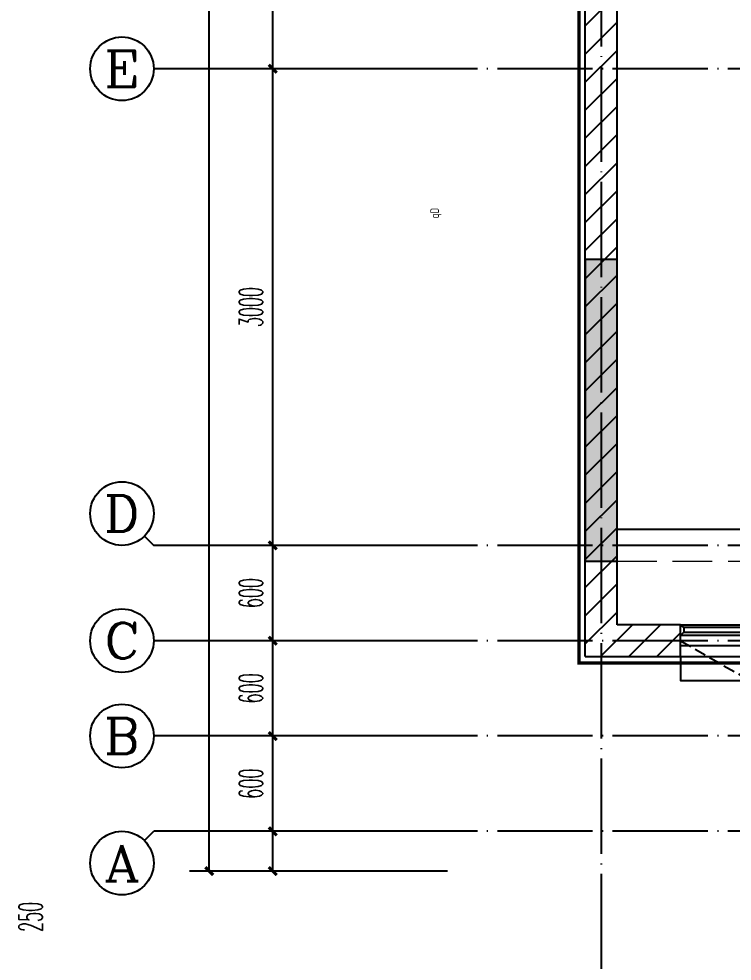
# Model space of a CAD drawing. Extents: x 27938 to 1507990, y 110129 to 923079.
# Drawn here: x 1197595 to 1202089, y 580007 to 585938 of the extents above; entities that cross this region are included whole.
import ezdxf
from ezdxf.enums import TextEntityAlignment as Align

# ---------------------------------------------------------------- set-up
doc = ezdxf.new("R2010")
doc.units = 0
doc.header["$LTSCALE"] = 1000
doc.header["$MEASUREMENT"] = 0
doc.linetypes.add('DASH', pattern=[0.35, 0.25, -0.1])
doc.linetypes.add('DOTE', pattern=[2.42, 2, -0.2, 0.02, -0.2])
for name, color, linetype in [('----建筑底图', 8, 'Continuous'), ('3-栏杆1', 135, 'Continuous'), ('3.5方案汇报，与郭总、侯月琴确定户型_t8$0$2020.03.04 -1安徽标准化洋房户型(UA）_t8_t8$0$看线', 154, 'Continuous'), ('AXIS', 3, 'Continuous'), ('AXIS_TEXT', 7, 'Continuous'), ('COLUMN', 9, 'Continuous'), ('DOTE', 1, 'Continuous'), ('PUB_HATCH', 8, 'Continuous'), ('PUB_TEXT', 4, 'Continuous'), ('WALL', 9, 'Continuous'), ('WINDOW', 4, 'Continuous'), ('WINDOW_TEXT', 7, 'Continuous'), ('看线', 251, 'Continuous')]:
    doc.layers.add(name, color=color, linetype=linetype)
doc.layers.add('S-L主梁线', color=4, linetype='DASH', plot=False)
doc.styles.add('_TCH_AXIS', font='COMPLEX', dxfattribs={"bigfont": 'GBCBIG'})
doc.styles.add('_TCH_DIM_T3', font='SIMPLEX.shx', dxfattribs={"width": 0.494118, "bigfont": 'GBCBIG.shx'})
doc.styles.add('_TCH_WINDOW', font='SIMPLEX.shx', dxfattribs={"width": 0.7, "height": 3.5, "bigfont": 'GBCBIG.shx'})
doc.styles.add('COMPLEX', font='COMPLEX')
doc.styles.add('房间名称', font='TSSDENG', dxfattribs={"width": 0.8, "bigfont": 'HZTXT'})
doc.dimstyles.new('_TCH_ARCH&&50', dxfattribs={"dimtxt": 148.75, "dimasz": 50, "dimexe": 125, "dimexo": 150, "dimgap": 63.125, "dimtad": 1, "dimdec": 0, "dimzin": 0, "dimdsep": 46, "dimtxsty": '_TCH_DIM_T3', "dimblk": 'ARCHTICK', "dimcen": 0.09, "dimclrt": 4, "dimazin": 2, "dimtfac": 1, "dimtdec": 0, "dimtix": 1, "dimtmove": 2, "dimatfit": 3, "dimfxl": 100, "dimtolj": 1, "dimtzin": 0, "dimarcsym": 0})
pattern_1 = [(45, (0, 89.76), (-88.3884, 88.3884), [])]

# ---------------------------------------------------------------- blocks, each defined once
blk = doc.blocks.new('GFDGFSDFGD')
at = {"layer": 'PUB_HATCH'}
blk.add_hatch(color=256, dxfattribs=at).paths.add_polyline_path([(420516.6, 367423.7), (420516.6, 365523.7), (420716.6, 365523.7), (420716.6, 367423.7)])
at = {"layer": 'COLUMN', "color": 6}
for p, q in [((420516.6, 367423.7), (420516.6, 365523.7)), ((420716.6, 367423.7), (420516.6, 367423.7)), ((420716.6, 365523.7), (420716.6, 367423.7)), ((420516.6, 365523.7), (420716.6, 365523.7))]:
    blk.add_line(p, q, dxfattribs=at)
blk = doc.blocks.new('$WINLIB2D$00000001')
at = {"color": 0}
for points in [[(-0.5, 0.5), (-0.5, -0.5)], [(-0.5, 0.5), (0.5, 0.5)], [(0.5, -0.5), (0.5, 0.5)], [(0.5, 0.1667), (-0.5, 0.1667)], [(0.5, -0.1667), (-0.5, -0.1667)], [(-0.5, -0.5), (0.5, -0.5)]]:
    blk.add_lwpolyline(points, dxfattribs=at)
blk = doc.blocks.new('_ArchTick')
at = {"color": 0, "linetype": 'ByBlock', "const_width": 0.4}
blk.add_lwpolyline([(-0.5, -0.5), (0.5, 0.5)], dxfattribs=at)
blk = doc.blocks.new('*D1164')
at = {"layer": 'AXIS', "color": 0, "lineweight": -2}
for p, q in [((-25968.8, -13060.1), (-27593.8, -13060.1)), ((-27468.8, -25960.1), (-27468.8, -13060.1)), ((-25968.8, -25960.1), (-27593.8, -25960.1))]:
    blk.add_line(p, q, dxfattribs=at)
at = {"layer": 'Defpoints', "color": 0}
for p in [(-27468.8, -13060.1), (-25818.8, -13060.1), (-25818.8, -25960.1)]:
    blk.add_point(p, dxfattribs=at)
at = {"layer": 'AXIS', "color": 0, "lineweight": -2, "xscale": 50, "yscale": 50, "zscale": 50}
for p, rotation in [((-27468.8, -13060.1), 90), ((-27468.8, -25960.1), 270)]:
    blk.add_blockref('_ArchTick', p, dxfattribs=dict(at, rotation=rotation))
at = {"layer": 'AXIS', "color": 4, "insert": (-27606.3, -19510.1), "char_height": 148.75, "attachment_point": 5, "rotation": 90, "style": '_TCH_DIM_T3'}
blk.add_mtext('\\A1;12900', dxfattribs=at)
blk = doc.blocks.new('*D1165')
at = {"layer": 'AXIS', "color": 0, "lineweight": -2}
for p, q in [((-25968.8, -25710.1), (-27193.8, -25710.1)), ((-27068.8, -25960.1), (-27068.8, -25710.1)), ((-25968.8, -25960.1), (-27193.8, -25960.1))]:
    blk.add_line(p, q, dxfattribs=at)
at = {"layer": 'Defpoints', "color": 0}
for p in [(-27068.8, -25710.1), (-25818.8, -25710.1), (-25818.8, -25960.1)]:
    blk.add_point(p, dxfattribs=at)
at = {"layer": 'AXIS', "color": 0, "lineweight": -2, "xscale": 50, "yscale": 50, "zscale": 50}
for p, rotation in [((-27068.8, -25710.1), 90), ((-27068.8, -25960.1), 270)]:
    blk.add_blockref('_ArchTick', p, dxfattribs=dict(at, rotation=rotation))
at = {"layer": 'AXIS', "color": 4, "insert": (-28593.8, -26249.1), "char_height": 148.75, "attachment_point": 5, "rotation": 90, "style": '_TCH_DIM_T3'}
blk.add_mtext('\\A1;250', dxfattribs=at)
blk = doc.blocks.new('*D1166')
at = {"layer": 'AXIS', "color": 0, "lineweight": -2}
for p, q in [((-25968.8, -25110.1), (-27193.8, -25110.1)), ((-27068.8, -25710.1), (-27068.8, -25110.1)), ((-25968.8, -25710.1), (-27193.8, -25710.1))]:
    blk.add_line(p, q, dxfattribs=at)
at = {"layer": 'Defpoints', "color": 0}
for p in [(-27068.8, -25110.1), (-25818.8, -25110.1), (-25818.8, -25710.1)]:
    blk.add_point(p, dxfattribs=at)
at = {"layer": 'AXIS', "color": 0, "lineweight": -2, "xscale": 50, "yscale": 50, "zscale": 50}
for p, rotation in [((-27068.8, -25110.1), 90), ((-27068.8, -25710.1), 270)]:
    blk.add_blockref('_ArchTick', p, dxfattribs=dict(at, rotation=rotation))
at = {"layer": 'AXIS', "color": 4, "insert": (-27206.3, -25410.1), "char_height": 148.75, "attachment_point": 5, "rotation": 90, "style": '_TCH_DIM_T3'}
blk.add_mtext('\\A1;600', dxfattribs=at)
blk = doc.blocks.new('*D1167')
at = {"layer": 'AXIS', "color": 0, "lineweight": -2}
for p, q in [((-25968.8, -24510.1), (-27193.8, -24510.1)), ((-27068.8, -25110.1), (-27068.8, -24510.1)), ((-25968.8, -25110.1), (-27193.8, -25110.1))]:
    blk.add_line(p, q, dxfattribs=at)
at = {"layer": 'Defpoints', "color": 0}
for p in [(-27068.8, -24510.1), (-25818.8, -24510.1), (-25818.8, -25110.1)]:
    blk.add_point(p, dxfattribs=at)
at = {"layer": 'AXIS', "color": 0, "lineweight": -2, "xscale": 50, "yscale": 50, "zscale": 50}
for p, rotation in [((-27068.8, -24510.1), 90), ((-27068.8, -25110.1), 270)]:
    blk.add_blockref('_ArchTick', p, dxfattribs=dict(at, rotation=rotation))
at = {"layer": 'AXIS', "color": 4, "insert": (-27206.3, -24810.1), "char_height": 148.75, "attachment_point": 5, "rotation": 90, "style": '_TCH_DIM_T3'}
blk.add_mtext('\\A1;600', dxfattribs=at)
blk = doc.blocks.new('*D1168')
at = {"layer": 'AXIS', "color": 0, "lineweight": -2}
for p, q in [((-25968.8, -23910.1), (-27193.8, -23910.1)), ((-27068.8, -24510.1), (-27068.8, -23910.1)), ((-25968.8, -24510.1), (-27193.8, -24510.1))]:
    blk.add_line(p, q, dxfattribs=at)
at = {"layer": 'Defpoints', "color": 0}
for p in [(-27068.8, -23910.1), (-25818.8, -23910.1), (-25818.8, -24510.1)]:
    blk.add_point(p, dxfattribs=at)
at = {"layer": 'AXIS', "color": 0, "lineweight": -2, "xscale": 50, "yscale": 50, "zscale": 50}
for p, rotation in [((-27068.8, -23910.1), 90), ((-27068.8, -24510.1), 270)]:
    blk.add_blockref('_ArchTick', p, dxfattribs=dict(at, rotation=rotation))
at = {"layer": 'AXIS', "color": 4, "insert": (-27206.3, -24210.1), "char_height": 148.75, "attachment_point": 5, "rotation": 90, "style": '_TCH_DIM_T3'}
blk.add_mtext('\\A1;600', dxfattribs=at)
blk = doc.blocks.new('*D1169')
at = {"layer": 'AXIS', "color": 0, "lineweight": -2}
for p, q in [((-25968.8, -20910.1), (-27193.8, -20910.1)), ((-27068.8, -23910.1), (-27068.8, -20910.1)), ((-25968.8, -23910.1), (-27193.8, -23910.1))]:
    blk.add_line(p, q, dxfattribs=at)
at = {"layer": 'Defpoints', "color": 0}
for p in [(-27068.8, -20910.1), (-25818.8, -20910.1), (-25818.8, -23910.1)]:
    blk.add_point(p, dxfattribs=at)
at = {"layer": 'AXIS', "color": 0, "lineweight": -2, "xscale": 50, "yscale": 50, "zscale": 50}
for p, rotation in [((-27068.8, -20910.1), 90), ((-27068.8, -23910.1), 270)]:
    blk.add_blockref('_ArchTick', p, dxfattribs=dict(at, rotation=rotation))
at = {"layer": 'AXIS', "color": 4, "insert": (-27206.3, -22410.1), "char_height": 148.75, "attachment_point": 5, "rotation": 90, "style": '_TCH_DIM_T3'}
blk.add_mtext('\\A1;3000', dxfattribs=at)
blk = doc.blocks.new('*D1170')
at = {"layer": 'AXIS', "color": 0, "lineweight": -2}
for p, q in [((-25968.8, -19410.1), (-27193.8, -19410.1)), ((-27068.8, -20910.1), (-27068.8, -19410.1)), ((-25968.8, -20910.1), (-27193.8, -20910.1))]:
    blk.add_line(p, q, dxfattribs=at)
at = {"layer": 'Defpoints', "color": 0}
for p in [(-27068.8, -19410.1), (-25818.8, -19410.1), (-25818.8, -20910.1)]:
    blk.add_point(p, dxfattribs=at)
at = {"layer": 'AXIS', "color": 0, "lineweight": -2, "xscale": 50, "yscale": 50, "zscale": 50}
for p, rotation in [((-27068.8, -19410.1), 90), ((-27068.8, -20910.1), 270)]:
    blk.add_blockref('_ArchTick', p, dxfattribs=dict(at, rotation=rotation))
at = {"layer": 'AXIS', "color": 4, "insert": (-27206.3, -20160.1), "char_height": 148.75, "attachment_point": 5, "rotation": 90, "style": '_TCH_DIM_T3'}
blk.add_mtext('\\A1;1500', dxfattribs=at)
blk = doc.blocks.new('_AXISO')
blk.add_circle((0, 0), 0.5)
at = {"layer": 'AXIS_TEXT', "style": 'COMPLEX', "width": 1.041667}
blk.add_attdef('A', text='', height=0.56, dxfattribs=at).set_placement((-0.25, -0.28), (0.25, -0.28), align=Align.FIT)
blk = doc.blocks.new('A$C63B2058D')
at = {"layer": 'S-L主梁线', "color": 0, "linetype": 'ByBlock', "lineweight": 18}
for p, q in [((-11450, 1300), (-11450, -1550)), ((-11450, -3200), (-11450, -3800)), ((-11450, -3800), (-8750, -3800))]:
    blk.add_line(p, q, dxfattribs=at)
at = {"layer": 'S-L主梁线', "color": 0, "linetype": 'DASH', "lineweight": 18}
for p, q in [((-11250, -1550), (-11250, 1300)), ((-8750, -3000), (-11250, -3000)), ((-11250, -3200), (-8750, -3200)), ((-11250, -3600), (-11250, -3200)), ((-8750, -3600), (-11250, -3600))]:
    blk.add_line(p, q, dxfattribs=at)
blk = doc.blocks.new('A$C149A4CC3')
at = {"layer": 'PUB_HATCH'}
h = blk.add_hatch(dxfattribs=at)
h.set_pattern_fill('普通砖', color=256, scale=50, style=0)
h.set_pattern_definition(pattern_1)
h.paths.add_polyline_path([(-25100, -24610.1), (-24900, -24410.1), (-24900, -19510.1), (-24966.7, -19410.1), (-25100, -19410.1)])
h = blk.add_hatch(dxfattribs=at)
h.set_pattern_fill('普通砖', color=256, scale=50, style=0)
h.set_pattern_definition(pattern_1)
h.paths.add_polyline_path([(-25100, -24610.1), (-24500, -24610.1), (-24500, -24410.1), (-24900, -24410.1)])
at = {"color": 8, "linetype": 'DASH', "ltscale": 0.8, "const_width": 20}
blk.add_lwpolyline([(-23340, -16470.1), (-25140, -16470.1), (-25140, -24650.1), (-22160, -24650.1)], dxfattribs=at)
at = {"layer": '3-栏杆1', "color": 8}
for p, q in [((-24479.7, -24427.9), (-24500, -24410.1)), ((-24500, -24410.1), (-24479.7, -24427.9)), ((-22720.3, -24427.9), (-24479.7, -24427.9)), ((-24479.7, -24427.9), (-24479.7, -24457.2)), ((-24500, -24477), (-24479.7, -24457.2)), ((-24479.7, -24457.2), (-22720.3, -24457.2))]:
    blk.add_line(p, q, dxfattribs=at)
at = {"layer": '3.5方案汇报，与郭总、侯月琴确定户型_t8$0$2020.03.04 -1安徽标准化洋房户型(UA）_t8_t8$0$看线', "color": 8, "ltscale": 10}
blk.add_line((-22400, -23810.1), (-24900, -23810.1), dxfattribs=at)
at = {"layer": 'AXIS', "color": 8}
for p, q in [((-25818.8, -20910.1), (-27818.8, -20910.1)), ((-27877.3, -23851.5), (-27818.8, -23910.1)), ((-25818.8, -23910.1), (-27818.8, -23910.1)), ((-25818.8, -24510.1), (-27818.8, -24510.1)), ((-25818.8, -25110.1), (-27818.8, -25110.1)), ((-27877.3, -25768.7), (-27818.8, -25710.1)), ((-25818.8, -25710.1), (-27818.8, -25710.1))]:
    blk.add_line(p, q, dxfattribs=at)
at = {"layer": 'DOTE', "color": 169, "linetype": 'DOTE', "ltscale": 0.3}
for p, q in [((-25000, -11458), (-25000, -26899.5)), ((25039.9, -20910.1), (-25818.8, -20910.1)), ((25039.9, -23910.1), (-25818.8, -23910.1)), ((25039.9, -24510.1), (-25818.8, -24510.1)), ((25039.9, -25110.1), (-25818.8, -25110.1)), ((25039.9, -25710.1), (-25818.8, -25710.1))]:
    blk.add_line(p, q, dxfattribs=at)
at = {"layer": 'WALL', "color": 8}
for p, q in [((-25100, -24610.1), (-25100, -19410.1)), ((-24900, -24410.1), (-24900, -19510.1)), ((-24500, -24410.1), (-24900, -24410.1)), ((-24500, -24610.1), (-24500, -24410.1)), ((-25100, -24610.1), (-24500, -24610.1))]:
    blk.add_line(p, q, dxfattribs=at)
at = {"layer": 'WINDOW', "color": 8, "linetype": 'DASH', "ltscale": 0.3}
blk.add_lwpolyline([(-24500, -24510.1), (-23936.9, -24834.7, 0.131485), (-23850, -24510.1)], format="xyb", dxfattribs=at)
at = {"layer": '看线', "color": 8, "ltscale": 0.5}
for points in [[(-24500, -24610.1), (-24500, -24760.1), (-22700, -24760.1), (-22700, -24610.1)], [(-24500, -24610.1), (-24500, -24760.1), (-22450, -24760.1), (-22450, -25610.1)]]:
    blk.add_lwpolyline(points, dxfattribs=at)
at = {"color": 8}
blk.add_blockref('GFDGFSDFGD', (-445616.6, -389533.8), dxfattribs=at)
at = {"layer": 'AXIS', "color": 8}
ref = blk.add_blockref('_AXISO', (-28018.8, -20910.1), dxfattribs=dict(at, xscale=400, yscale=400, zscale=400))
ref.add_attrib('A', 'E', dxfattribs={"layer": 'AXIS_TEXT', "color": 8, "ltscale": 0.5, "height": 226.3, "style": '_TCH_AXIS', "width": 1.3125}).set_placement((-28131.9, -21023.2), (-27905.6, -21023.2), align=Align.FIT)
ref = blk.add_blockref('_AXISO', (-28018.8, -23710.1), dxfattribs=dict(at, xscale=400, yscale=400, zscale=400))
ref.add_attrib('A', 'D', dxfattribs={"layer": 'AXIS_TEXT', "color": 8, "ltscale": 0.5, "height": 226.3, "style": '_TCH_AXIS', "width": 1.235294}).set_placement((-28131.9, -23823.2), (-27905.6, -23823.2), align=Align.FIT)
ref = blk.add_blockref('_AXISO', (-28018.8, -24510.1), dxfattribs=dict(at, xscale=400, yscale=400, zscale=400))
ref.add_attrib('A', 'C', dxfattribs={"layer": 'AXIS_TEXT', "color": 8, "ltscale": 0.5, "height": 226.3, "style": '_TCH_AXIS', "width": 1.4}).set_placement((-28131.9, -24623.2), (-27905.6, -24623.2), align=Align.FIT)
ref = blk.add_blockref('_AXISO', (-28018.8, -25110.1), dxfattribs=dict(at, xscale=400, yscale=400, zscale=400))
ref.add_attrib('A', 'B', dxfattribs={"layer": 'AXIS_TEXT', "color": 8, "ltscale": 0.5, "height": 226.3, "style": '_TCH_AXIS', "width": 1.235294}).set_placement((-28131.9, -25223.2), (-27905.6, -25223.2), align=Align.FIT)
ref = blk.add_blockref('_AXISO', (-28018.8, -25910.1), dxfattribs=dict(at, xscale=400, yscale=400, zscale=400))
ref.add_attrib('A', 'A', dxfattribs={"layer": 'AXIS_TEXT', "color": 8, "ltscale": 0.5, "height": 226.3, "style": '_TCH_AXIS', "width": 1.166667}).set_placement((-28131.9, -26023.2), (-27905.6, -26023.2), align=Align.FIT)
at = {"layer": 'WINDOW', "color": 8}
ref = blk.add_blockref('$WINLIB2D$00000001', (-23600, -24510.1), dxfattribs=dict(at, xscale=1800, yscale=-200, zscale=1800, rotation=4.935878894074151e-09))
ref.add_attrib('A', 'TC1817', (-23605.2, -24219.7), dxfattribs={"layer": 'WINDOW_TEXT', "color": 8, "ltscale": 0.5, "height": 4.25, "rotation": 0, "style": '_TCH_WINDOW', "width": 0.494118})
at = {"layer": 'PUB_TEXT', "color": 8, "style": '房间名称', "width": 0.8}
blk.add_text('qD', height=54, rotation=90, dxfattribs=at).set_placement((-26022.2, -21852))
at = {"layer": 'AXIS', "color": 8}
for p1, p2, distance, picture, middle in [((-25818.8, -25960.1), (-25818.8, -13060.1), 1650, '*D1164', (-27606.3, -19510.1)), ((-25818.8, -20910.1), (-25818.8, -19410.1), 1250, '*D1170', (-27206.3, -20160.1)), ((-25818.8, -23910.1), (-25818.8, -20910.1), 1250, '*D1169', (-27206.3, -22410.1)), ((-25818.8, -24510.1), (-25818.8, -23910.1), 1250, '*D1168', (-27206.3, -24210.1)), ((-25818.8, -25110.1), (-25818.8, -24510.1), 1250, '*D1167', (-27206.3, -24810.1)), ((-25818.8, -25710.1), (-25818.8, -25110.1), 1250, '*D1166', (-27206.3, -25410.1))]:
    dim = blk.add_aligned_dim(p1=p1, p2=p2, distance=distance, dimstyle='_TCH_ARCH&&50', dxfattribs=at)
    dim.commit()
    dim.dimension.update_dxf_attribs({"geometry": picture, "text_midpoint": middle})
dim = blk.add_linear_dim(base=(-27068.8, -25710.1), p1=(-25818.8, -25960.1), p2=(-25818.8, -25710.1), angle=90, dimstyle='_TCH_ARCH&&50', dxfattribs=at)
dim.commit()
dim.dimension.update_dxf_attribs({"geometry": '*D1165', "text_midpoint": (-28593.8, -26249.1), "dimtype": 129})

msp = doc.modelspace()

# ---------------------------------------------------------------- block references
at = {"layer": '----建筑底图'}
msp.add_blockref('A$C149A4CC3', (1226263.6, 606534.1), dxfattribs=at)

# ---------------------------------------------------------------- next in the draw order: block references
at = {"layer": 'S-L主梁线', "color": 225, "linetype": 'ByBlock', "lineweight": 18}
msp.add_blockref('A$C63B2058D', (1212613.6, 585724), dxfattribs=at)

doc.saveas('drawing.dxf')
